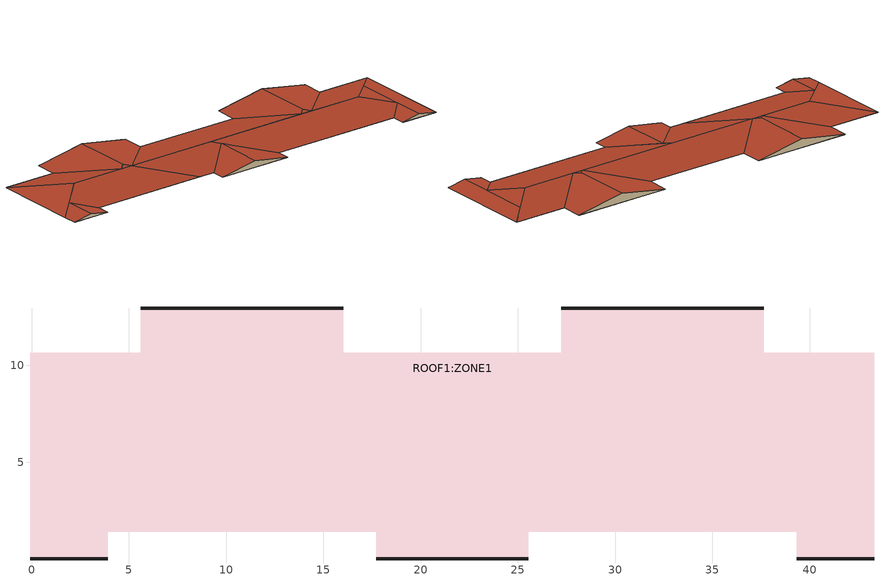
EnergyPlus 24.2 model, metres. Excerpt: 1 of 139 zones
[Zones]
ROOF1:ZONE1
 floor outside (Project external floor): 16.03,10.64 15.93,10.64 15.93,12.94 16.03,12.94 z19.8; 27.23,10.54 15.93,10.54 15.93,10.64 27.23,10.64 z19.8; 27.33,10.54 27.23,10.54 27.23,12.94 27.33,12.94 z19.8; 43.33,0.03 43.23,0.03 43.23,10.54 43.33,10.54 z19.8; 37.63,10.64 37.53,10.64 37.53,12.94 37.63,12.94 z19.8; 43.33,10.54 37.53,10.54 37.53,10.64 43.33,10.64 z19.8; 39.43,0.03 39.33,0.03 39.33,1.43 39.43,1.43 z19.8; 39.43,1.43 25.53,1.43 25.53,1.53 39.43,1.53 z19.8; 25.53,0.03 25.43,0.03 25.43,1.53 25.53,1.53 z19.8; 17.83,0.03 17.73,0.03 17.73,1.43 17.83,1.43 z19.8; 17.83,1.43 3.92,1.43 3.92,1.53 17.83,1.53 z19.8; 3.92,0.03 3.82,0.03 3.82,1.53 3.92,1.53 z19.8; 5.63,10.54 0.03,10.54 0.03,10.64 5.63,10.64 z19.8; 0.03,0.03 -0.07,0.03 -0.07,10.64 0.03,10.64 z19.8; 5.73,10.54 5.63,10.54 5.63,12.94 5.73,12.94 z19.8
 floor to BLOCK6:ZONE3 (Project semi-exposed ceiling_Rev): 3.82,6.83 0.03,6.83 0.03,9.14 3.82,9.14 z19.8
 floor to BLOCK6:ZONE4 (Project semi-exposed ceiling_Rev): 9.43,6.83 3.82,6.83 3.82,9.14 9.43,9.14 z19.8
 floor to BLOCK6:ZONE22 (Project semi-exposed ceiling_Rev): 14.83,1.53 10.83,1.53 10.83,5.43 14.83,5.43 z19.8; 17.83,5.43 12.23,5.43 12.23,6.83 17.83,6.83 z19.8; 12.23,6.83 9.43,6.83 9.43,9.14 12.23,9.14 z19.8; 12.23,5.43 3.82,5.43 3.82,6.83 12.23,6.83 z19.8
 floor to BLOCK6:ZONE8 (Project semi-exposed ceiling_Rev): 15.93,6.83 12.23,6.83 12.23,9.14 15.93,9.14 z19.8
 floor to BLOCK6:ZONE11 (Project semi-exposed ceiling_Rev): 17.83,6.83 15.93,6.83 15.93,9.14 17.83,9.14 z19.8
 floor to BLOCK6:ZONE12 (Project semi-exposed ceiling_Rev): 21.63,6.83 17.83,6.83 17.83,9.14 21.63,9.14 z19.8
 floor to BLOCK6:ZONE14 (Project semi-exposed ceiling_Rev): 25.43,6.83 21.63,6.83 21.63,9.14 25.43,9.14 z19.8
 floor to BLOCK6:ZONE10 (Project semi-exposed ceiling_Rev): 27.33,6.83 25.43,6.83 25.43,9.14 27.33,9.14 z19.8
 floor to BLOCK6:ZONE9 (Project semi-exposed ceiling_Rev): 31.03,6.83 27.33,6.83 27.33,9.14 31.03,9.14 z19.8
 floor to BLOCK6:ZONE25 (Project semi-exposed ceiling_Rev): 32.43,1.53 28.43,1.53 28.43,5.43 32.43,5.43 z19.8; 39.43,5.43 33.83,5.43 33.83,6.83 39.43,6.83 z19.8; 33.83,6.83 31.03,6.83 31.03,9.14 33.83,9.14 z19.8; 33.83,5.43 25.43,5.43 25.43,6.83 33.83,6.83 z19.8
 floor to BLOCK6:ZONE5 (Project semi-exposed ceiling_Rev): 39.43,6.83 33.83,6.83 33.83,9.14 39.43,9.14 z19.8
 floor to BLOCK6:ZONE1 (Project semi-exposed ceiling_Rev): 43.23,6.83 39.43,6.83 39.43,9.14 43.23,9.14 z19.8
 floor to BLOCK6:ZONE15 (Project semi-exposed ceiling_Rev): 3.82,0.03 0.03,0.03 0.03,6.83 3.82,6.83 z19.8
 floor to BLOCK6:ZONE18 (Project semi-exposed ceiling_Rev): 21.63,0.03 17.83,0.03 17.83,6.83 21.63,6.83 z19.8
 floor to BLOCK6:ZONE20 (Project semi-exposed ceiling_Rev): 25.43,0.03 21.63,0.03 21.63,6.83 25.43,6.83 z19.8
 floor to BLOCK6:ZONE13 (Project semi-exposed ceiling_Rev): 43.23,0.03 39.43,0.03 39.43,6.83 43.23,6.83 z19.8
 floor to BLOCK6:ZONE16 (Project semi-exposed ceiling_Rev): 6.83,1.53 3.82,1.53 3.82,5.43 6.83,5.43 z19.8
 floor to BLOCK6:ZONE19 (Project semi-exposed ceiling_Rev): 10.83,1.53 6.83,1.53 6.83,5.43 10.83,5.43 z19.8
 floor to BLOCK6:ZONE21 (Project semi-exposed ceiling_Rev): 17.83,1.53 14.83,1.53 14.83,5.43 17.83,5.43 z19.8
 floor to BLOCK6:ZONE24 (Project semi-exposed ceiling_Rev): 28.43,1.53 25.43,1.53 25.43,5.43 28.43,5.43 z19.8
 floor to BLOCK6:ZONE23 (Project semi-exposed ceiling_Rev): 36.43,1.53 32.43,1.53 32.43,5.43 36.43,5.43 z19.8
 floor to BLOCK6:ZONE17 (Project semi-exposed ceiling_Rev): 39.43,1.53 36.43,1.53 36.43,5.43 39.43,5.43 z19.8
 floor to BLOCK6:ZONE2 (Project semi-exposed ceiling_Rev): 15.93,10.54 5.73,10.54 5.73,12.94 15.93,12.94 z19.8; 37.53,10.54 27.33,10.54 27.33,12.94 37.53,12.94 z19.8; 43.23,9.14 0.03,9.14 0.03,10.54 43.23,10.54 z19.8
 wall outside (XIAN_Wenjiaoyuan_22_Wall): 39.33,0.03,19.8 43.33,0.03,19.8 41.33,0.03,20.15; 37.63,12.94,19.8 27.23,12.94,19.8 32.43,12.94,20.72; 16.03,12.94,19.8 5.63,12.94,19.8 10.83,12.94,20.72; -0.07,0.03,19.8 3.92,0.03,19.8 1.92,0.03,20.15; 17.73,0.03,19.8 25.53,0.03,19.8 21.63,0.03,20.49
 roof outside (XIAN_Wenjiaoyuan_22_Roof): 41.33,3.43,20.15 41.33,8.64,20.15 38.73,6.04,20.61; 43.33,0.03,19.8 43.33,10.64,19.8 41.33,8.64,20.15 41.33,0.03,20.15; 39.33,1.43,19.8 39.33,0.03,19.8 41.33,0.03,20.15 41.33,3.43,20.15; 31.83,6.04,20.61 33.03,6.04,20.61 32.43,6.63,20.72; 16.03,1.43,19.8 17.73,1.43,19.8 21.63,5.33,20.49 20.93,6.04,20.61 11.43,6.04,20.61; 25.53,1.43,19.8 39.33,1.43,19.8 41.33,3.43,20.15 38.73,6.04,20.61 20.93,6.04,20.61; 10.23,6.04,20.61 11.43,6.04,20.61 10.83,6.63,20.72; 3.92,1.43,19.8 16.03,1.43,19.8 11.43,6.04,20.61 4.53,6.04,20.61 1.92,3.43,20.15; 43.33,10.64,19.8 37.63,10.64,19.8 33.03,6.04,20.61 38.73,6.04,20.61; 37.63,10.64,19.8 37.63,12.94,19.8 32.43,12.94,20.72 32.43,6.63,20.72 33.03,6.04,20.61; 27.23,12.94,19.8 27.23,10.64,19.8 31.83,6.04,20.61 32.43,6.63,20.72 32.43,12.94,20.72; 27.23,10.64,19.8 16.03,10.64,19.8 11.43,6.04,20.61 31.83,6.04,20.61; 16.03,10.64,19.8 16.03,12.94,19.8 10.83,12.94,20.72 10.83,6.63,20.72 11.43,6.04,20.61; 5.63,12.94,19.8 5.63,10.64,19.8 10.23,6.04,20.61 10.83,6.63,20.72 10.83,12.94,20.72; 5.63,10.64,19.8 -0.07,10.64,19.8 4.53,6.04,20.61 10.23,6.04,20.61; -0.07,1.43,19.8 -0.07,0.03,19.8 1.92,0.03,20.15 1.92,3.43,20.15; -0.07,10.64,19.8 -0.07,1.43,19.8 4.53,6.04,20.61; 3.92,0.03,19.8 3.92,1.43,19.8 1.92,3.43,20.15 1.92,0.03,20.15; 17.73,1.43,19.8 17.73,0.03,19.8 21.63,0.03,20.49 21.63,5.33,20.49; 25.53,0.03,19.8 25.53,1.43,19.8 21.63,5.33,20.49 21.63,0.03,20.49
[Site:Location]
XIAN_Wenjiaoyuan_22 (01-01:31-12)  (01-01:31-12): Latitude {deg}=34.3; Longitude {deg}=108.93; Time Zone {hr}=8; Elevation {m}=479
[Site:GroundTemperature:BuildingSurface]
18, 18, 18, 18, 18, 18, 18, 18, 18, 18, 18, 18
[Site:GroundTemperature:Deep]
14, 14, 14, 14, 14, 14, 14, 14, 14, 14, 14, 14
[Site:GroundTemperature:Shallow]
14, 14, 14, 14, 14, 14, 14, 14, 14, 14, 14, 14
[Site:GroundTemperature:FCfactorMethod]
2.95, 1.86, 3.8, 6.83, 14.77, 20.89, 25.02, 26.28, 24.14, 19.38, 13.03, 7.13
[Site:GroundReflectance]
0.2, 0.2, 0.2, 0.2, 0.2, 0.2, 0.2, 0.2, 0.2, 0.2, 0.2, 0.2
[Site:GroundReflectance:SnowModifier]
2, 2
[SizingPeriod:DesignDay] Day of Month=15; Humidity Condition Type=WetBulb; Barometric Pressure {Pa}=95701.4; Rain Indicator=No; Snow Indicator=No; Daylight Saving Time Indicator=No
Name | Month | Day Type | Maximum Dry-Bulb Temperature {C} | Daily Dry-Bulb Temperature Range {deltaC} | Wetbulb or DewPoint at Maximum Dry-Bulb {C} | Wind Speed {m/s} | Wind Direction {deg} | Solar Model Indicator | Sky Clearness
Summer Design Day in XIAN_Wenjiaoyuan_22 (01-01:31-12) Jun | 6 | SummerDesignDay | 38.1 | 15 | 20.8 | 0 | 0 | ASHRAEClearSky | 0.98
Summer Design Day in XIAN_Wenjiaoyuan_22 (01-01:31-12) Jul | 7 | SummerDesignDay | 37.8 | 12.1 | 24 | 0 | 0 | ASHRAEClearSky | 0.98
Summer Design Day in XIAN_Wenjiaoyuan_22 (01-01:31-12) Aug | 8 | SummerDesignDay | 36 | 10.7 | 25.3 | 0 | 0 | ASHRAEClearSky | 0.98
Summer Design Day in XIAN_Wenjiaoyuan_22 (01-01:31-12) Sep | 9 | SummerDesignDay | 34.2 | 12.2 | 23.4 | 0 | 0 | ASHRAEClearSky | 0.98
Winter Design Day in XIAN_Wenjiaoyuan_22 (01-01:31-12) | 1 | WinterDesignDay | -7.2 | 0 | -7.2 | 1.5 | 40 |  | 0
[Site:Precipitation]
Precipitation Model Type=ScheduleAndDesignLevel; Design Level for Total Annual Precipitation {m/yr}=0.75; Precipitation Rates Schedule=Site Precipitation Schedule; Average Total Annual Precipitation {m/yr}=0.75
[Building]
Building 1: North Axis {deg}=0; Terrain=Suburbs; Loads Convergence Tolerance Value {W}=.04; Temperature Convergence Tolerance Value {deltaC}=.4; Solar Distribution=FullExterior; Maximum Number of Warmup Days=25; Minimum Number of Warmup Days=6
[Material:NoMass]
10_RVAL_2: Roughness=Rough; Thermal Resistance {m2-K/W}=.18; Thermal Absorptance=0.9; Solar Absorptance=0.7; Visible Absorptance=0.7
[Construction]
XIAN_Wenjiaoyuan_22_Wall: XIAN_Wenjiaoyuan_22_Wall_1_.1, XIAN_Wenjiaoyuan_22_Wall_2_.02, XIAN_Wenjiaoyuan_22_Wall_3_.2, XIAN_Wenjiaoyuan_22_Wall_4_.015
Project semi-exposed ceiling_Rev: Plasterboard_.013, 10_RVAL_2, Cast Concrete (Lightweight)_.1, MW Glass Wool (rolls)_.1319, Plywood (Heavyweight)_.01
XIAN_Wenjiaoyuan_22_Roof: XIAN_Wenjiaoyuan_22_Roof_1_.008, XIAN_Wenjiaoyuan_22_Roof_2_.025, XIAN_Wenjiaoyuan_22_Roof_3_.11, XIAN_Wenjiaoyuan_22_Roof_4_.025, XIAN_Wenjiaoyuan_22_Roof_5_.03, XIAN_Wenjiaoyuan_22_Roof_6_.12
Project external floor: External Rendering_.025, MW Stone Wool (rolls)_.1482, Timber Flooring_.005
[Material] Roughness=Rough
Name | Thickness {m} | Conductivity {W/m-K} | Density {kg/m3} | Specific Heat {J/kg-K} | Thermal Absorptance | Solar Absorptance | Visible Absorptance
XIAN_Wenjiaoyuan_22_Wall_1_.1 | .1 | .041 | 1700 | 800 | .9 | .7 | .7
XIAN_Wenjiaoyuan_22_Wall_2_.02 | .02 | 1.28 | 35 | 1400 | .9 | .6 | .6
XIAN_Wenjiaoyuan_22_Wall_3_.2 | .2 | 1.74 | 1400 | 1000 | .9 | .6 | .6
XIAN_Wenjiaoyuan_22_Wall_4_.015 | .015 | 1.28 | 1000 | 1000 | .9 | .5 | .5
Plywood (Heavyweight)_.01 | .01 | 0.15 | 700 | 1420 | 0.9 | 0.78 | 0.78
MW Glass Wool (rolls)_.1319 | .1319 | 0.04 | 12 | 840 | 0.9 | 0.6 | 0.6
Cast Concrete (Lightweight)_.1 | .1 | 0.38 | 1200 | 1000 | 0.9 | 0.6 | 0.6
Plasterboard_.013 | .013 | 0.25 | 2800 | 896 | 0.9 | 0.5 | 0.5
XIAN_Wenjiaoyuan_22_Roof_1_.008 | .008 | 3.5 | 2000 | 800 | .9 | .7 | .7
XIAN_Wenjiaoyuan_22_Roof_2_.025 | .025 | 1.28 | 1000 | 1000 | .9 | .7 | .7
XIAN_Wenjiaoyuan_22_Roof_3_.11 | .11 | .03 | 960 | 837 | .9 | .8 | .8
XIAN_Wenjiaoyuan_22_Roof_4_.025 | .025 | 1.28 | 12 | 840 | .9 | .6 | .6
XIAN_Wenjiaoyuan_22_Roof_5_.03 | .03 | .56 | 1000 | 1000 | .9 | .7 | .7
XIAN_Wenjiaoyuan_22_Roof_6_.12 | .12 | 1.74 | 380 | 1000 | .9 | .5 | .5
External Rendering_.025 | .025 | 0.5 | 1300 | 1000 | 0.9 | 0.7 | 0.7
MW Stone Wool (rolls)_.1482 | .1482 | 0.04 | 30 | 840 | 0.9 | 0.6 | 0.6
Timber Flooring_.005 | .005 | 0.14 | 650 | 1200 | 0.9 | 0.78 | 0.78
[RoofIrrigation]
Irrigation Model Type=Schedule; Irrigation Rate Schedule=Roof Irrigation Schedule
[Zone]
ROOF1:ZONE1: Type=1; Multiplier=1; Volume {m3}=.01; Floor Area {m2}=457.0396; Zone Inside Convection Algorithm=TARP; Part of Total Floor Area=No
[ZoneInfiltration:DesignFlowRate]
ROOF1:ZONE1 Infiltration: Zone or ZoneList or Space or SpaceList=ROOF1:ZONE1; Schedule=On 24/7; Design Flow Rate Calculation Method=Flow/zone; Design Flow Rate {m3/s}=.000003; Constant Term Coefficient=1; Temperature Term Coefficient=0; Velocity Term Coefficient=0; Velocity Squared Term Coefficient=0
[Schedule:Compact]
Roof Irrigation Schedule: Through: 12/31, For: AllDays, Until: 24:00, .00007
Site Precipitation Schedule; On 24/7: Through: 12/31, For: AllDays, Until: 24:00, 1
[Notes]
Geometry convention template : External measurements
Zone geometry and surface areas : 2-Outer
Zone volume calculation method : 1-Inner
Zone floor area calculation method : 1-Inner
Window to wall ratio method : 1-Inner
Hourly weather file: C:\ProgramData\DesignBuilder\Weather Data\CHN_SHAANXI_XIAN_CSWD.epw
